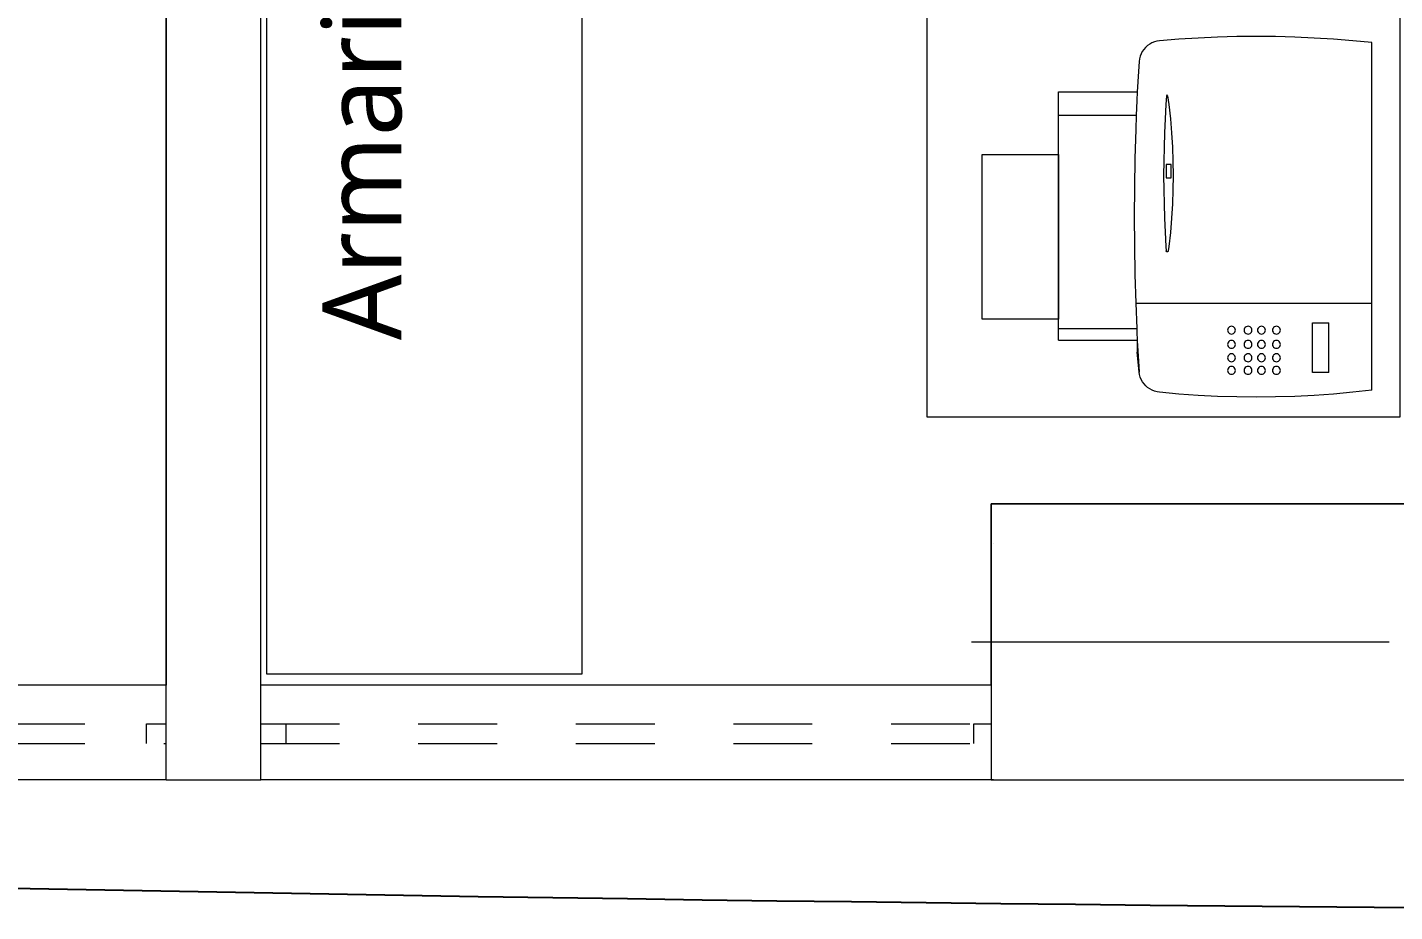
# Model space of a CAD drawing. Header units: metres. Extents: x -17 to 101, y 0 to 79.
# Drawn here: x 9.546 to 11.281, y 22.667 to 23.789 of the extents above; entities that cross this region are included whole.
import ezdxf

# ---------------------------------------------------------------- set-up
doc = ezdxf.new("R2010")
doc.units = ezdxf.units.M
doc.linetypes.add('CONTINUA', pattern=[0])
doc.linetypes.add('DASHED2', pattern=[0.375, 0.25, -0.125])
doc.layers.add('ALUMBRADO', color=1, linetype='Continuous', lineweight=30)
doc.layers.add('Cotas varias El', color=253, linetype='Continuous', lineweight=13)
doc.styles.add('Generales', font='trebuc.ttf', dxfattribs={"height": 0.1})

msp = doc.modelspace()

# ---------------------------------------------------------------- linework, layer by layer
at = {"layer": 'ALUMBRADO', "linetype": 'CONTINUA', "lineweight": 25}
msp.add_arc((12.5979, 181.0255), 158.359, 268.211237, 272.599244, dxfattribs=at)
at = {"layer": 'Cotas varias El'}
for p, q in [((11.0069, 23.7736), (10.9824, 23.7717)), ((11.0314, 23.7752), (11.0069, 23.7736)), ((11.0559, 23.7762), (11.0314, 23.7752)), ((11.0805, 23.7769), (11.0559, 23.7762)), ((11.105, 23.7771), (11.0805, 23.7769)), ((11.1295, 23.7769), (11.105, 23.7771)), ((11.1541, 23.7762), (11.1295, 23.7769)), ((11.1786, 23.7752), (11.1541, 23.7762)), ((11.2031, 23.7736), (11.1786, 23.7752)), ((11.2276, 23.7717), (11.2031, 23.7736)), ((10.959, 23.7551), (10.9577, 23.752)), ((10.9605, 23.7581), (10.959, 23.7551)), ((10.9624, 23.7608), (10.9605, 23.7581)), ((10.9646, 23.7633), (10.9624, 23.7608)), ((10.9671, 23.7655), (10.9646, 23.7633)), ((10.9699, 23.7675), (10.9671, 23.7655)), ((10.9728, 23.7691), (10.9699, 23.7675)), ((10.9759, 23.7703), (10.9728, 23.7691)), ((10.9791, 23.7712), (10.9759, 23.7703)), ((10.9824, 23.7717), (10.9791, 23.7712)), ((11.252, 23.7693), (11.2276, 23.7717)), ((11.252, 23.4385), (11.252, 23.7693)), ((10.9564, 23.7455), (10.9556, 23.7326)), ((10.9569, 23.7488), (10.9564, 23.7455)), ((10.9577, 23.752), (10.9569, 23.7488)), ((10.9556, 23.7326), (10.9542, 23.7067)), ((10.8542, 23.6767), (10.8542, 23.7067)), ((10.8542, 23.7067), (10.9542, 23.7067)), ((10.9542, 23.7067), (10.9536, 23.6958)), ((10.9536, 23.6958), (10.9528, 23.6767)), ((10.9904, 23.6907), (10.9894, 23.6727)), ((10.9912, 23.702), (10.9904, 23.6907)), ((10.9913, 23.7023), (10.9912, 23.7021)), ((10.9912, 23.7021), (10.9912, 23.702)), ((10.9914, 23.7024), (10.9913, 23.7023)), ((10.9916, 23.7024), (10.9914, 23.7024)), ((10.9917, 23.7025), (10.9916, 23.7024)), ((10.9919, 23.7025), (10.9917, 23.7025)), ((10.992, 23.7025), (10.9919, 23.7025)), ((10.9922, 23.7024), (10.992, 23.7025)), ((10.9923, 23.7024), (10.9922, 23.7024)), ((10.9924, 23.7023), (10.9923, 23.7024)), ((10.9925, 23.7021), (10.9924, 23.7023)), ((10.9926, 23.702), (10.9925, 23.7021)), ((10.9926, 23.702), (10.9941, 23.6908)), ((10.9941, 23.6908), (10.9961, 23.6728)), ((10.8542, 23.6273), (10.8542, 23.6767)), ((10.9528, 23.6767), (10.8542, 23.6767)), ((10.9528, 23.6767), (10.9521, 23.6591)), ((10.9894, 23.6727), (10.9886, 23.6547)), ((10.9961, 23.6728), (10.9976, 23.6548)), ((10.9521, 23.6591), (10.951, 23.6223)), ((10.9886, 23.6547), (10.9881, 23.6367)), ((10.9976, 23.6548), (10.9987, 23.6368)), ((10.9881, 23.6367), (10.9878, 23.6187)), ((10.9987, 23.6368), (10.9994, 23.6188)), ((10.7572, 23.4183), (10.7572, 23.6273)), ((10.7572, 23.6273), (10.8241, 23.6273)), ((10.8241, 23.6273), (10.8542, 23.6273)), ((10.8542, 23.6273), (10.8542, 23.4183)), ((10.8542, 23.4183), (10.8542, 23.6273)), ((10.951, 23.6223), (10.9504, 23.5856)), ((10.9878, 23.6187), (10.9876, 23.6007)), ((10.9994, 23.6188), (10.9996, 23.6007)), ((10.9876, 23.6007), (10.9878, 23.5827)), ((10.991, 23.6146), (10.991, 23.5976)), ((10.997, 23.6146), (10.991, 23.6146)), ((10.997, 23.5976), (10.997, 23.6146)), ((10.9996, 23.6007), (10.9994, 23.5826)), ((10.9504, 23.5856), (10.9502, 23.5488)), ((10.9878, 23.5827), (10.9881, 23.5647)), ((10.991, 23.5976), (10.997, 23.5976)), ((10.9994, 23.5826), (10.9987, 23.5646)), ((10.9881, 23.5647), (10.9886, 23.5467)), ((10.9987, 23.5646), (10.9976, 23.5465)), ((10.9502, 23.5488), (10.9504, 23.512)), ((10.9886, 23.5467), (10.9894, 23.5287)), ((10.9976, 23.5465), (10.9961, 23.5285)), ((10.9504, 23.512), (10.951, 23.4752)), ((10.9894, 23.5287), (10.9904, 23.5107)), ((10.9961, 23.5285), (10.9941, 23.5106)), ((10.9904, 23.5107), (10.9908, 23.505)), ((10.9909, 23.5046), (10.9908, 23.505)), ((10.991, 23.5043), (10.9909, 23.5046)), ((10.9912, 23.5041), (10.991, 23.5043)), ((10.9915, 23.5039), (10.9912, 23.5041)), ((10.9918, 23.5038), (10.9915, 23.5039)), ((10.9922, 23.5038), (10.9918, 23.5038)), ((10.9925, 23.5038), (10.9922, 23.5038)), ((10.9928, 23.504), (10.9925, 23.5038)), ((10.993, 23.5042), (10.9928, 23.504)), ((10.9932, 23.5045), (10.993, 23.5042)), ((10.9933, 23.5048), (10.9932, 23.5045)), ((10.9941, 23.5106), (10.9933, 23.5051)), ((10.9933, 23.5051), (10.9933, 23.5048)), ((10.951, 23.4752), (10.9521, 23.4385)), ((10.9521, 23.4385), (11.252, 23.4385)), ((10.9521, 23.4385), (10.9534, 23.4067)), ((11.252, 23.3283), (11.252, 23.4385)), ((10.8241, 23.4183), (10.7572, 23.4183)), ((10.8542, 23.4183), (10.8241, 23.4183)), ((10.8542, 23.4067), (10.8542, 23.4183)), ((11.0702, 23.4079), (11.0694, 23.4069)), ((11.0712, 23.4087), (11.0702, 23.4079)), ((11.0724, 23.4092), (11.0712, 23.4087)), ((11.0737, 23.4094), (11.0724, 23.4092)), ((11.075, 23.4092), (11.0737, 23.4094)), ((11.0762, 23.4087), (11.075, 23.4092)), ((11.0772, 23.4079), (11.0762, 23.4087)), ((11.078, 23.4069), (11.0772, 23.4079)), ((11.0912, 23.4079), (11.0904, 23.4069)), ((11.0922, 23.4087), (11.0912, 23.4079)), ((11.0934, 23.4092), (11.0922, 23.4087)), ((11.0947, 23.4094), (11.0934, 23.4092)), ((11.096, 23.4092), (11.0947, 23.4094)), ((11.0972, 23.4087), (11.096, 23.4092)), ((11.0982, 23.4079), (11.0972, 23.4087)), ((11.099, 23.4069), (11.0982, 23.4079)), ((11.1082, 23.4079), (11.1074, 23.4069)), ((11.1092, 23.4087), (11.1082, 23.4079)), ((11.1104, 23.4092), (11.1092, 23.4087)), ((11.1117, 23.4094), (11.1104, 23.4092)), ((11.113, 23.4092), (11.1117, 23.4094)), ((11.1142, 23.4087), (11.113, 23.4092)), ((11.1152, 23.4079), (11.1142, 23.4087)), ((11.116, 23.4069), (11.1152, 23.4079)), ((11.1272, 23.4079), (11.1264, 23.4069)), ((11.1282, 23.4087), (11.1272, 23.4079)), ((11.1294, 23.4092), (11.1282, 23.4087)), ((11.1307, 23.4094), (11.1294, 23.4092)), ((11.132, 23.4092), (11.1307, 23.4094)), ((11.1332, 23.4087), (11.132, 23.4092)), ((11.1342, 23.4079), (11.1332, 23.4087)), ((11.135, 23.4069), (11.1342, 23.4079)), ((11.1763, 23.4137), (11.1973, 23.4137)), ((11.1763, 23.3507), (11.1763, 23.4137)), ((11.1973, 23.3507), (11.1973, 23.4137)), ((10.8542, 23.4067), (10.9534, 23.4067)), ((10.8542, 23.3917), (10.8542, 23.4067)), ((10.8542, 23.3917), (10.9542, 23.3917)), ((10.9534, 23.4067), (10.9536, 23.4017)), ((10.9536, 23.4017), (10.9542, 23.3917)), ((10.9542, 23.3917), (10.9542, 23.3908)), ((10.9542, 23.3908), (10.9542, 23.3767)), ((10.9542, 23.3908), (10.9556, 23.365)), ((11.0689, 23.4057), (11.0687, 23.4044)), ((11.0687, 23.4044), (11.0689, 23.4031)), ((11.0694, 23.4069), (11.0689, 23.4057)), ((11.0689, 23.4031), (11.0694, 23.4019)), ((11.0694, 23.4019), (11.0702, 23.4009)), ((11.0702, 23.4009), (11.0712, 23.4001)), ((11.0712, 23.3907), (11.0702, 23.3899)), ((11.0712, 23.4001), (11.0724, 23.3996)), ((11.0724, 23.3912), (11.0712, 23.3907)), ((11.0724, 23.3996), (11.0737, 23.3994)), ((11.0737, 23.3914), (11.0724, 23.3912)), ((11.0737, 23.3994), (11.075, 23.3996)), ((11.075, 23.3912), (11.0737, 23.3914)), ((11.075, 23.3996), (11.0762, 23.4001)), ((11.0762, 23.3907), (11.075, 23.3912)), ((11.0762, 23.4001), (11.0772, 23.4009)), ((11.0772, 23.3899), (11.0762, 23.3907)), ((11.0772, 23.4009), (11.078, 23.4019)), ((11.0785, 23.4057), (11.078, 23.4069)), ((11.078, 23.4019), (11.0785, 23.4031)), ((11.0787, 23.4044), (11.0785, 23.4057)), ((11.0785, 23.4031), (11.0787, 23.4044)), ((11.0899, 23.4057), (11.0897, 23.4044)), ((11.0897, 23.4044), (11.0899, 23.4031)), ((11.0904, 23.4069), (11.0899, 23.4057)), ((11.0899, 23.4031), (11.0904, 23.4019)), ((11.0904, 23.4019), (11.0912, 23.4009)), ((11.0912, 23.4009), (11.0922, 23.4001)), ((11.0922, 23.3907), (11.0912, 23.3899)), ((11.0922, 23.4001), (11.0934, 23.3996)), ((11.0934, 23.3912), (11.0922, 23.3907)), ((11.0934, 23.3996), (11.0947, 23.3994)), ((11.0947, 23.3914), (11.0934, 23.3912)), ((11.0947, 23.3994), (11.096, 23.3996)), ((11.096, 23.3912), (11.0947, 23.3914)), ((11.096, 23.3996), (11.0972, 23.4001)), ((11.0972, 23.3907), (11.096, 23.3912)), ((11.0972, 23.4001), (11.0982, 23.4009)), ((11.0982, 23.3899), (11.0972, 23.3907)), ((11.0982, 23.4009), (11.099, 23.4019)), ((11.0995, 23.4057), (11.099, 23.4069)), ((11.099, 23.4019), (11.0995, 23.4031)), ((11.0997, 23.4044), (11.0995, 23.4057)), ((11.0995, 23.4031), (11.0997, 23.4044)), ((11.1069, 23.4057), (11.1067, 23.4044)), ((11.1067, 23.4044), (11.1069, 23.4031)), ((11.1074, 23.4069), (11.1069, 23.4057)), ((11.1069, 23.4031), (11.1074, 23.4019)), ((11.1074, 23.4019), (11.1082, 23.4009)), ((11.1082, 23.4009), (11.1092, 23.4001)), ((11.1092, 23.3907), (11.1082, 23.3899)), ((11.1092, 23.4001), (11.1104, 23.3996)), ((11.1104, 23.3912), (11.1092, 23.3907)), ((11.1104, 23.3996), (11.1117, 23.3994)), ((11.1117, 23.3914), (11.1104, 23.3912)), ((11.1117, 23.3994), (11.113, 23.3996)), ((11.113, 23.3912), (11.1117, 23.3914)), ((11.113, 23.3996), (11.1142, 23.4001)), ((11.1142, 23.3907), (11.113, 23.3912)), ((11.1142, 23.4001), (11.1152, 23.4009)), ((11.1152, 23.3899), (11.1142, 23.3907)), ((11.1152, 23.4009), (11.116, 23.4019)), ((11.1165, 23.4057), (11.116, 23.4069)), ((11.116, 23.4019), (11.1165, 23.4031)), ((11.1167, 23.4044), (11.1165, 23.4057)), ((11.1165, 23.4031), (11.1167, 23.4044)), ((11.1259, 23.4057), (11.1257, 23.4044)), ((11.1257, 23.4044), (11.1259, 23.4031)), ((11.1264, 23.4069), (11.1259, 23.4057)), ((11.1259, 23.4031), (11.1264, 23.4019)), ((11.1264, 23.4019), (11.1272, 23.4009)), ((11.1272, 23.4009), (11.1282, 23.4001)), ((11.1282, 23.3907), (11.1272, 23.3899)), ((11.1282, 23.4001), (11.1294, 23.3996)), ((11.1294, 23.3912), (11.1282, 23.3907)), ((11.1294, 23.3996), (11.1307, 23.3994)), ((11.1307, 23.3914), (11.1294, 23.3912)), ((11.1307, 23.3994), (11.132, 23.3996)), ((11.132, 23.3912), (11.1307, 23.3914)), ((11.132, 23.3996), (11.1332, 23.4001)), ((11.1332, 23.3907), (11.132, 23.3912)), ((11.1332, 23.4001), (11.1342, 23.4009)), ((11.1342, 23.3899), (11.1332, 23.3907)), ((11.1342, 23.4009), (11.135, 23.4019)), ((11.1355, 23.4057), (11.135, 23.4069)), ((11.135, 23.4019), (11.1355, 23.4031)), ((11.1357, 23.4044), (11.1355, 23.4057)), ((11.1355, 23.4031), (11.1357, 23.4044)), ((10.9565, 23.3513), (10.9542, 23.3767)), ((11.0689, 23.3877), (11.0687, 23.3864)), ((11.0687, 23.3864), (11.0689, 23.3851)), ((11.0694, 23.3889), (11.0689, 23.3877)), ((11.0689, 23.3851), (11.0694, 23.3839)), ((11.0702, 23.3899), (11.0694, 23.3889)), ((11.0694, 23.3839), (11.0702, 23.3829)), ((11.0702, 23.3829), (11.0712, 23.3821)), ((11.0712, 23.3737), (11.0702, 23.3729)), ((11.0712, 23.3821), (11.0724, 23.3816)), ((11.0724, 23.3742), (11.0712, 23.3737)), ((11.0724, 23.3816), (11.0737, 23.3814)), ((11.0737, 23.3744), (11.0724, 23.3742)), ((11.0737, 23.3814), (11.075, 23.3816)), ((11.075, 23.3742), (11.0737, 23.3744)), ((11.075, 23.3816), (11.0762, 23.3821)), ((11.0762, 23.3737), (11.075, 23.3742)), ((11.0762, 23.3821), (11.0772, 23.3829)), ((11.0772, 23.3729), (11.0762, 23.3737)), ((11.078, 23.3889), (11.0772, 23.3899)), ((11.0772, 23.3829), (11.078, 23.3839)), ((11.0785, 23.3877), (11.078, 23.3889)), ((11.078, 23.3839), (11.0785, 23.3851)), ((11.0787, 23.3864), (11.0785, 23.3877)), ((11.0785, 23.3851), (11.0787, 23.3864)), ((11.0899, 23.3877), (11.0897, 23.3864)), ((11.0897, 23.3864), (11.0899, 23.3851)), ((11.0904, 23.3889), (11.0899, 23.3877)), ((11.0899, 23.3851), (11.0904, 23.3839)), ((11.0912, 23.3899), (11.0904, 23.3889)), ((11.0904, 23.3839), (11.0912, 23.3829)), ((11.0912, 23.3829), (11.0922, 23.3821)), ((11.0922, 23.3737), (11.0912, 23.3729)), ((11.0922, 23.3821), (11.0934, 23.3816)), ((11.0934, 23.3742), (11.0922, 23.3737)), ((11.0934, 23.3816), (11.0947, 23.3814)), ((11.0947, 23.3744), (11.0934, 23.3742)), ((11.0947, 23.3814), (11.096, 23.3816)), ((11.096, 23.3742), (11.0947, 23.3744)), ((11.096, 23.3816), (11.0972, 23.3821)), ((11.0972, 23.3737), (11.096, 23.3742)), ((11.0972, 23.3821), (11.0982, 23.3829)), ((11.0982, 23.3729), (11.0972, 23.3737)), ((11.099, 23.3889), (11.0982, 23.3899)), ((11.0982, 23.3829), (11.099, 23.3839)), ((11.0995, 23.3877), (11.099, 23.3889)), ((11.099, 23.3839), (11.0995, 23.3851)), ((11.0997, 23.3864), (11.0995, 23.3877)), ((11.0995, 23.3851), (11.0997, 23.3864)), ((11.1069, 23.3877), (11.1067, 23.3864)), ((11.1067, 23.3864), (11.1069, 23.3851)), ((11.1074, 23.3889), (11.1069, 23.3877)), ((11.1069, 23.3851), (11.1074, 23.3839)), ((11.1082, 23.3899), (11.1074, 23.3889)), ((11.1074, 23.3839), (11.1082, 23.3829)), ((11.1082, 23.3829), (11.1092, 23.3821)), ((11.1092, 23.3737), (11.1082, 23.3729)), ((11.1092, 23.3821), (11.1104, 23.3816)), ((11.1104, 23.3742), (11.1092, 23.3737)), ((11.1104, 23.3816), (11.1117, 23.3814)), ((11.1117, 23.3744), (11.1104, 23.3742)), ((11.1117, 23.3814), (11.113, 23.3816)), ((11.113, 23.3742), (11.1117, 23.3744)), ((11.113, 23.3816), (11.1142, 23.3821)), ((11.1142, 23.3737), (11.113, 23.3742)), ((11.1142, 23.3821), (11.1152, 23.3829)), ((11.1152, 23.3729), (11.1142, 23.3737)), ((11.116, 23.3889), (11.1152, 23.3899)), ((11.1152, 23.3829), (11.116, 23.3839)), ((11.1165, 23.3877), (11.116, 23.3889)), ((11.116, 23.3839), (11.1165, 23.3851)), ((11.1167, 23.3864), (11.1165, 23.3877)), ((11.1165, 23.3851), (11.1167, 23.3864)), ((11.1259, 23.3877), (11.1257, 23.3864)), ((11.1257, 23.3864), (11.1259, 23.3851)), ((11.1264, 23.3889), (11.1259, 23.3877)), ((11.1259, 23.3851), (11.1264, 23.3839)), ((11.1272, 23.3899), (11.1264, 23.3889)), ((11.1264, 23.3839), (11.1272, 23.3829)), ((11.1272, 23.3829), (11.1282, 23.3821)), ((11.1282, 23.3737), (11.1272, 23.3729)), ((11.1282, 23.3821), (11.1294, 23.3816)), ((11.1294, 23.3742), (11.1282, 23.3737)), ((11.1294, 23.3816), (11.1307, 23.3814)), ((11.1307, 23.3744), (11.1294, 23.3742)), ((11.1307, 23.3814), (11.132, 23.3816)), ((11.132, 23.3742), (11.1307, 23.3744)), ((11.132, 23.3816), (11.1332, 23.3821)), ((11.1332, 23.3737), (11.132, 23.3742)), ((11.1332, 23.3821), (11.1342, 23.3829)), ((11.1342, 23.3729), (11.1332, 23.3737)), ((11.135, 23.3889), (11.1342, 23.3899)), ((11.1342, 23.3829), (11.135, 23.3839)), ((11.1355, 23.3877), (11.135, 23.3889)), ((11.135, 23.3839), (11.1355, 23.3851)), ((11.1357, 23.3864), (11.1355, 23.3877)), ((11.1355, 23.3851), (11.1357, 23.3864)), ((10.9556, 23.365), (10.9565, 23.3513)), ((11.0689, 23.3707), (11.0687, 23.3694)), ((11.0687, 23.3694), (11.0689, 23.3681)), ((11.0694, 23.3719), (11.0689, 23.3707)), ((11.0689, 23.3681), (11.0694, 23.3669)), ((11.0694, 23.3559), (11.0689, 23.3547)), ((11.0702, 23.3729), (11.0694, 23.3719)), ((11.0694, 23.3669), (11.0702, 23.3659)), ((11.0702, 23.3569), (11.0694, 23.3559)), ((11.0702, 23.3659), (11.0712, 23.3651)), ((11.0712, 23.3577), (11.0702, 23.3569)), ((11.0712, 23.3651), (11.0724, 23.3646)), ((11.0724, 23.3582), (11.0712, 23.3577)), ((11.0724, 23.3646), (11.0737, 23.3644)), ((11.0737, 23.3584), (11.0724, 23.3582)), ((11.0737, 23.3644), (11.075, 23.3646)), ((11.075, 23.3582), (11.0737, 23.3584)), ((11.075, 23.3646), (11.0762, 23.3651)), ((11.0762, 23.3577), (11.075, 23.3582)), ((11.0762, 23.3651), (11.0772, 23.3659)), ((11.0772, 23.3569), (11.0762, 23.3577)), ((11.078, 23.3719), (11.0772, 23.3729)), ((11.0772, 23.3659), (11.078, 23.3669)), ((11.078, 23.3559), (11.0772, 23.3569)), ((11.0785, 23.3707), (11.078, 23.3719)), ((11.078, 23.3669), (11.0785, 23.3681)), ((11.0785, 23.3547), (11.078, 23.3559)), ((11.0787, 23.3694), (11.0785, 23.3707)), ((11.0785, 23.3681), (11.0787, 23.3694)), ((11.0899, 23.3707), (11.0897, 23.3694)), ((11.0897, 23.3694), (11.0899, 23.3681)), ((11.0904, 23.3719), (11.0899, 23.3707)), ((11.0899, 23.3681), (11.0904, 23.3669)), ((11.0904, 23.3559), (11.0899, 23.3547)), ((11.0912, 23.3729), (11.0904, 23.3719)), ((11.0904, 23.3669), (11.0912, 23.3659)), ((11.0912, 23.3569), (11.0904, 23.3559)), ((11.0912, 23.3659), (11.0922, 23.3651)), ((11.0922, 23.3577), (11.0912, 23.3569)), ((11.0922, 23.3651), (11.0934, 23.3646)), ((11.0934, 23.3582), (11.0922, 23.3577)), ((11.0934, 23.3646), (11.0947, 23.3644)), ((11.0947, 23.3584), (11.0934, 23.3582)), ((11.0947, 23.3644), (11.096, 23.3646)), ((11.096, 23.3582), (11.0947, 23.3584)), ((11.096, 23.3646), (11.0972, 23.3651)), ((11.0972, 23.3577), (11.096, 23.3582)), ((11.0972, 23.3651), (11.0982, 23.3659)), ((11.0982, 23.3569), (11.0972, 23.3577)), ((11.099, 23.3719), (11.0982, 23.3729)), ((11.0982, 23.3659), (11.099, 23.3669)), ((11.099, 23.3559), (11.0982, 23.3569)), ((11.0995, 23.3707), (11.099, 23.3719)), ((11.099, 23.3669), (11.0995, 23.3681)), ((11.0995, 23.3547), (11.099, 23.3559)), ((11.0997, 23.3694), (11.0995, 23.3707)), ((11.0995, 23.3681), (11.0997, 23.3694)), ((11.1069, 23.3707), (11.1067, 23.3694)), ((11.1067, 23.3694), (11.1069, 23.3681)), ((11.1074, 23.3719), (11.1069, 23.3707)), ((11.1069, 23.3681), (11.1074, 23.3669)), ((11.1074, 23.3559), (11.1069, 23.3547)), ((11.1082, 23.3729), (11.1074, 23.3719)), ((11.1074, 23.3669), (11.1082, 23.3659)), ((11.1082, 23.3569), (11.1074, 23.3559)), ((11.1082, 23.3659), (11.1092, 23.3651)), ((11.1092, 23.3577), (11.1082, 23.3569)), ((11.1092, 23.3651), (11.1104, 23.3646)), ((11.1104, 23.3582), (11.1092, 23.3577)), ((11.1104, 23.3646), (11.1117, 23.3644)), ((11.1117, 23.3584), (11.1104, 23.3582)), ((11.1117, 23.3644), (11.113, 23.3646)), ((11.113, 23.3582), (11.1117, 23.3584)), ((11.113, 23.3646), (11.1142, 23.3651)), ((11.1142, 23.3577), (11.113, 23.3582)), ((11.1142, 23.3651), (11.1152, 23.3659)), ((11.1152, 23.3569), (11.1142, 23.3577)), ((11.116, 23.3719), (11.1152, 23.3729)), ((11.1152, 23.3659), (11.116, 23.3669)), ((11.116, 23.3559), (11.1152, 23.3569)), ((11.1165, 23.3707), (11.116, 23.3719)), ((11.116, 23.3669), (11.1165, 23.3681)), ((11.1165, 23.3547), (11.116, 23.3559)), ((11.1167, 23.3694), (11.1165, 23.3707)), ((11.1165, 23.3681), (11.1167, 23.3694)), ((11.1259, 23.3707), (11.1257, 23.3694)), ((11.1257, 23.3694), (11.1259, 23.3681)), ((11.1264, 23.3719), (11.1259, 23.3707)), ((11.1259, 23.3681), (11.1264, 23.3669)), ((11.1264, 23.3559), (11.1259, 23.3547)), ((11.1272, 23.3729), (11.1264, 23.3719)), ((11.1264, 23.3669), (11.1272, 23.3659)), ((11.1272, 23.3569), (11.1264, 23.3559)), ((11.1272, 23.3659), (11.1282, 23.3651)), ((11.1282, 23.3577), (11.1272, 23.3569)), ((11.1282, 23.3651), (11.1294, 23.3646)), ((11.1294, 23.3582), (11.1282, 23.3577)), ((11.1294, 23.3646), (11.1307, 23.3644)), ((11.1307, 23.3584), (11.1294, 23.3582)), ((11.1307, 23.3644), (11.132, 23.3646)), ((11.132, 23.3582), (11.1307, 23.3584)), ((11.132, 23.3646), (11.1332, 23.3651)), ((11.1332, 23.3577), (11.132, 23.3582)), ((11.1332, 23.3651), (11.1342, 23.3659)), ((11.1342, 23.3569), (11.1332, 23.3577)), ((11.135, 23.3719), (11.1342, 23.3729)), ((11.1342, 23.3659), (11.135, 23.3669)), ((11.135, 23.3559), (11.1342, 23.3569)), ((11.1355, 23.3707), (11.135, 23.3719)), ((11.135, 23.3669), (11.1355, 23.3681)), ((11.1355, 23.3547), (11.135, 23.3559)), ((11.1357, 23.3694), (11.1355, 23.3707)), ((11.1355, 23.3681), (11.1357, 23.3694)), ((10.957, 23.3481), (10.9565, 23.3513)), ((10.9579, 23.3449), (10.957, 23.3481)), ((10.9592, 23.3419), (10.9579, 23.3449)), ((10.9608, 23.339), (10.9592, 23.3419)), ((10.9627, 23.3363), (10.9608, 23.339)), ((11.0689, 23.3547), (11.0687, 23.3534)), ((11.0687, 23.3534), (11.0689, 23.3521)), ((11.0689, 23.3521), (11.0694, 23.3509)), ((11.0694, 23.3509), (11.0702, 23.3499)), ((11.0702, 23.3499), (11.0712, 23.3491)), ((11.0712, 23.3491), (11.0724, 23.3486)), ((11.0724, 23.3486), (11.0737, 23.3484)), ((11.0737, 23.3484), (11.075, 23.3486)), ((11.075, 23.3486), (11.0762, 23.3491)), ((11.0762, 23.3491), (11.0772, 23.3499)), ((11.0772, 23.3499), (11.078, 23.3509)), ((11.078, 23.3509), (11.0785, 23.3521)), ((11.0787, 23.3534), (11.0785, 23.3547)), ((11.0785, 23.3521), (11.0787, 23.3534)), ((11.0899, 23.3547), (11.0897, 23.3534)), ((11.0897, 23.3534), (11.0899, 23.3521)), ((11.0899, 23.3521), (11.0904, 23.3509)), ((11.0904, 23.3509), (11.0912, 23.3499)), ((11.0912, 23.3499), (11.0922, 23.3491)), ((11.0922, 23.3491), (11.0934, 23.3486)), ((11.0934, 23.3486), (11.0947, 23.3484)), ((11.0947, 23.3484), (11.096, 23.3486)), ((11.096, 23.3486), (11.0972, 23.3491)), ((11.0972, 23.3491), (11.0982, 23.3499)), ((11.0982, 23.3499), (11.099, 23.3509)), ((11.099, 23.3509), (11.0995, 23.3521)), ((11.0997, 23.3534), (11.0995, 23.3547)), ((11.0995, 23.3521), (11.0997, 23.3534)), ((11.1069, 23.3547), (11.1067, 23.3534)), ((11.1067, 23.3534), (11.1069, 23.3521)), ((11.1069, 23.3521), (11.1074, 23.3509)), ((11.1074, 23.3509), (11.1082, 23.3499)), ((11.1082, 23.3499), (11.1092, 23.3491)), ((11.1092, 23.3491), (11.1104, 23.3486)), ((11.1104, 23.3486), (11.1117, 23.3484)), ((11.1117, 23.3484), (11.113, 23.3486)), ((11.113, 23.3486), (11.1142, 23.3491)), ((11.1142, 23.3491), (11.1152, 23.3499)), ((11.1152, 23.3499), (11.116, 23.3509)), ((11.116, 23.3509), (11.1165, 23.3521)), ((11.1167, 23.3534), (11.1165, 23.3547)), ((11.1165, 23.3521), (11.1167, 23.3534)), ((11.1259, 23.3547), (11.1257, 23.3534)), ((11.1257, 23.3534), (11.1259, 23.3521)), ((11.1259, 23.3521), (11.1264, 23.3509)), ((11.1264, 23.3509), (11.1272, 23.3499)), ((11.1272, 23.3499), (11.1282, 23.3491)), ((11.1282, 23.3491), (11.1294, 23.3486)), ((11.1294, 23.3486), (11.1307, 23.3484)), ((11.1307, 23.3484), (11.132, 23.3486)), ((11.132, 23.3486), (11.1332, 23.3491)), ((11.1332, 23.3491), (11.1342, 23.3499)), ((11.1342, 23.3499), (11.135, 23.3509)), ((11.135, 23.3509), (11.1355, 23.3521)), ((11.1357, 23.3534), (11.1355, 23.3547)), ((11.1355, 23.3521), (11.1357, 23.3534)), ((11.1973, 23.3507), (11.1763, 23.3507)), ((10.9649, 23.3339), (10.9627, 23.3363)), ((10.9673, 23.3317), (10.9649, 23.3339)), ((10.97, 23.3298), (10.9673, 23.3317)), ((10.9729, 23.3282), (10.97, 23.3298)), ((10.976, 23.327), (10.9729, 23.3282)), ((10.9792, 23.3261), (10.976, 23.327)), ((10.9824, 23.3256), (10.9792, 23.3261)), ((11.0069, 23.3234), (10.9824, 23.3256)), ((11.0314, 23.3217), (11.0069, 23.3234)), ((11.0559, 23.3204), (11.0314, 23.3217)), ((11.1786, 23.3217), (11.1541, 23.3204)), ((11.2031, 23.3234), (11.1786, 23.3217)), ((11.2276, 23.3256), (11.2031, 23.3234)), ((11.252, 23.3283), (11.2276, 23.3256)), ((11.0804, 23.3197), (11.0559, 23.3204)), ((11.105, 23.3195), (11.0804, 23.3197)), ((11.1296, 23.3197), (11.105, 23.3195)), ((11.1541, 23.3204), (11.1296, 23.3197)), ((9.7217, 22.8339), (9.8417, 22.8339))]:
    msp.add_line(p, q, dxfattribs=at)
at = {"layer": 'Cotas varias El', "linetype": 'Continuous'}
for p, q in [((10.7436, 23.0089), (11.2736, 23.0089)), ((9.7217, 22.9539), (7.1186, 22.9539)), ((10.7686, 22.9539), (9.8417, 22.9539)), ((9.6967, 22.8798), (9.6967, 22.9048)), ((9.6967, 22.9048), (9.7217, 22.9048)), ((9.8741, 22.8798), (9.8741, 22.9048)), ((10.7467, 22.8798), (10.7467, 22.9048)), ((10.7467, 22.9048), (10.7686, 22.9048)), ((9.7217, 22.8339), (7.1186, 22.8339)), ((10.7717, 22.8339), (9.8417, 22.8339))]:
    msp.add_line(p, q, dxfattribs=at)
at = {"layer": 'Cotas varias El', "linetype": 'DASHED2', "ltscale": 0.3}
for p, q in [((7.1186, 22.9047), (9.7217, 22.9047)), ((9.8417, 22.9047), (10.7686, 22.9047)), ((7.1186, 22.8797), (9.7217, 22.8797)), ((9.8417, 22.8797), (10.7686, 22.8797))]:
    msp.add_line(p, q, dxfattribs=at)
at = {"layer": 'Cotas varias El'}
for points in [[(9.8577, 26.4139), (9.8417, 24.7089), (9.7217, 24.7089), (9.7217, 22.9539), (8.1186, 22.9539), (8.1186, 22.9539), (7.1186, 22.9539), (7.1186, 23.0839), (7.1186, 23.0839), (7.1186, 23.1839), (6.6686, 23.1839), (6.6686, 26.4139), (9.8577, 26.4139)], [(10.6874, 23.2939), (10.6874, 24.7939), (11.2874, 24.7939), (11.2874, 23.2939), (10.6874, 23.2939)], [(9.7217, 22.8339), (9.7217, 24.7089)], [(9.8417, 22.8339), (9.8417, 24.7089)], [(9.8493, 22.9679), (9.8493, 24.1679), (10.2493, 24.1679), (10.2493, 22.9679), (9.8493, 22.9679)], [(10.7686, 22.9539), (10.7686, 23.1839), (11.8715, 23.1839), (11.8715, 22.8339)]]:
    msp.add_lwpolyline(points, dxfattribs=at)
at = {"layer": 'Cotas varias El', "linetype": 'Continuous'}
msp.add_lwpolyline([(10.7686, 22.8339), (11.8686, 22.8339), (11.8686, 23.1839), (10.7686, 23.1839)], close=True, dxfattribs=at)
msp.add_lwpolyline([(10.7717, 23.1339), (10.7717, 23.1339)], dxfattribs=at)

# ---------------------------------------------------------------- texts
at = {"layer": 'Cotas varias El', "insert": (9.9202, 23.8899), "char_height": 0.1, "attachment_point": 3, "rotation": 90, "style": 'Generales'}
msp.add_mtext_dynamic_manual_height_columns('Armario ', width=0.115, gutter_width=1, heights=[0.1165], dxfattribs=at)

doc.saveas('drawing.dxf')
